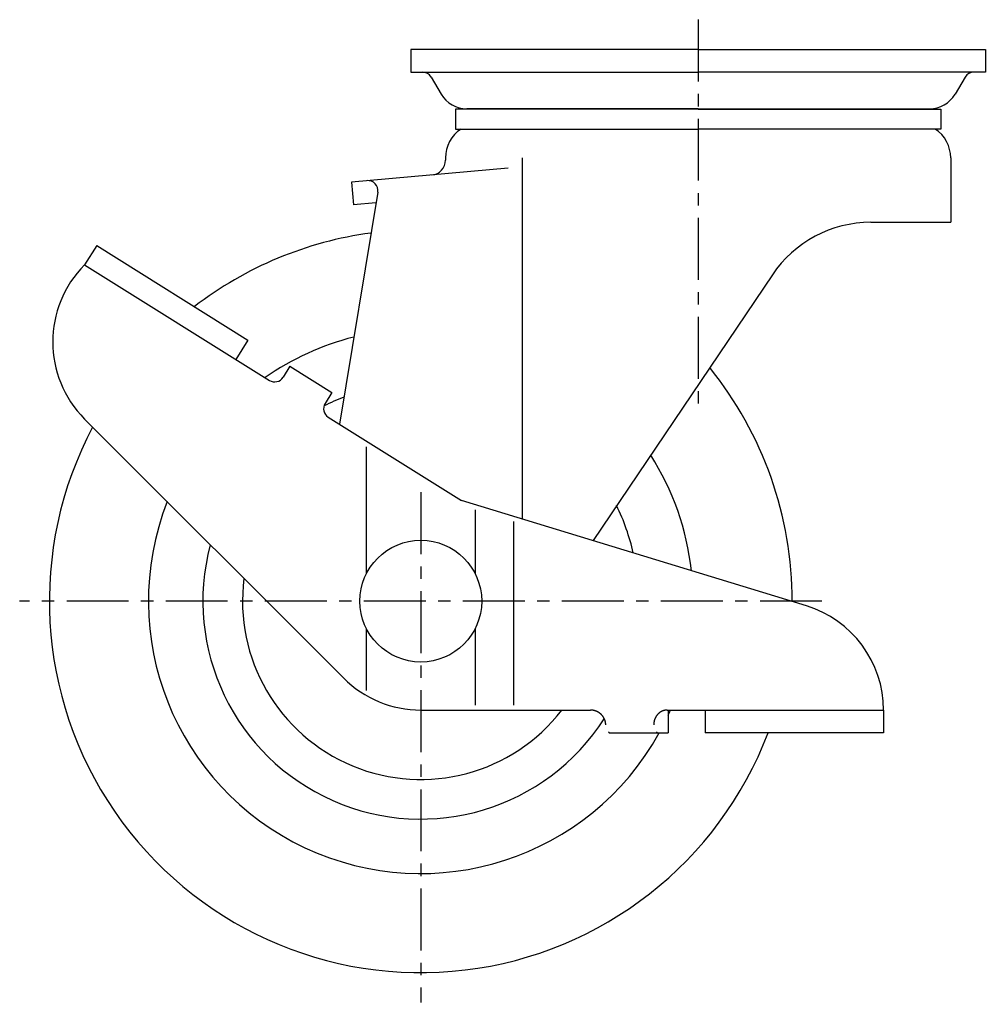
# Model space of a CAD drawing. Extents: x 3 to 224, y -11 to 243.
# Drawn here: x 126.7 to 224.2, y 33.9 to 133.1 of the extents above; entities that cross this region are included whole.
import ezdxf

# ---------------------------------------------------------------- set-up
doc = ezdxf.new("R2010")
doc.units = 0
doc.header["$LTSCALE"] = 5
doc.linetypes.add('CENTER', pattern=[2, 1.25, -0.25, 0.25, -0.25])
doc.layers.get('0').update_dxf_attribs({"linetype": 'CONTINUOUS'})
doc.layers.add('CENTER', color=1, linetype='CENTER')

msp = doc.modelspace()

# ---------------------------------------------------------------- linework, layer by layer
at = {"color": 7, "linetype": 'CONTINUOUS'}
for p, q in [((166.164696, 130.080479), (166.164696, 127.780479)), ((195.164696, 130.080479), (166.164696, 130.080479)), ((195.164696, 130.080479), (224.164696, 130.080479)), ((224.164696, 130.080479), (224.164696, 127.780479)), ((166.164696, 127.780479), (195.164696, 127.780479)), ((168.204817, 127.288237), (169.225063, 125.557208)), ((224.164696, 127.780479), (195.164696, 127.780479)), ((222.124574, 127.288237), (221.104328, 125.557208)), ((195.164696, 124.037784), (170.664696, 124.037784)), ((170.664696, 124.037784), (170.664696, 122.037784)), ((195.164696, 124.080479), (171.809564, 124.080479)), ((195.164696, 124.080479), (218.519827, 124.080479)), ((195.164696, 124.037784), (219.664696, 124.037784)), ((219.664696, 124.037784), (219.664696, 122.037784)), ((170.664696, 122.037784), (195.164696, 122.037784)), ((219.664696, 122.037784), (195.164696, 122.037784)), ((169.664696, 119.122479), (169.664696, 118.896976)), ((177.406317, 119.122479), (177.406317, 82.675401)), ((220.664696, 119.122479), (220.664696, 112.622479)), ((175.981109, 118.075094), (160.164696, 116.691337)), ((160.164696, 116.691337), (160.365154, 114.400089)), ((162.814311, 115.670548), (158.957247, 92.243419)), ((162.637879, 114.598927), (160.365154, 114.400089)), ((212.606812, 112.622479), (220.664696, 112.622479)), ((134.442384, 110.274116), (133.22357, 108.323605)), ((134.442384, 110.274116), (149.70725, 100.735569)), ((133.22357, 108.323605), (151.880628, 96.665381)), ((202.658361, 107.332794), (184.552971, 80.49045)), ((149.70725, 100.735569), (148.488436, 98.785058)), ((153.947491, 98.085973), (153.258596, 96.98351)), ((153.947491, 98.085973), (158.187731, 95.436376)), ((158.187731, 95.436376), (157.498836, 94.333914)), ((133.22357, 92.767256), (159.386521, 66.604305)), ((157.816965, 92.955946), (171.264032, 84.553286)), ((161.664696, 89.962028), (161.664696, 77.134297)), ((206.10337, 73.901832), (171.264032, 84.553286)), ((172.664696, 83.602215), (172.664696, 77.134297)), ((176.531392, 82.420047), (176.531392, 63.882479)), ((161.664696, 71.630662), (161.664696, 65.3562)), ((172.664696, 71.630662), (172.664696, 63.882479)), ((167.164696, 63.382479), (184.28774, 63.382479)), ((192.033707, 63.382479), (213.887281, 63.382479)), ((192.147182, 63.382479), (192.147182, 61.082479)), ((195.887281, 63.382479), (195.887281, 61.082479)), ((213.887281, 63.382479), (213.887281, 61.082479)), ((186.274199, 61.082479), (192.147182, 61.082479)), ((213.887281, 61.082479), (195.887281, 61.082479))]:
    msp.add_line(p, q, dxfattribs=at)
for points in [[(185.836, 61.8825, 0), (185.836, 61.9009, 0), (185.836, 61.9193, 0), (185.835, 61.9377, 0), (185.835, 61.9561, 0), (185.834, 61.9745, 0), (185.832, 61.9928, 0), (185.831, 62.0112, 0), (185.829, 62.0295, 0), (185.827, 62.0478, 0), (185.825, 62.0661, 0), (185.822, 62.0844, 0), (185.82, 62.1026, 0), (185.817, 62.1208, 0), (185.814, 62.1389, 0), (185.81, 62.157, 0), (185.807, 62.1751, 0), (185.803, 62.1931, 0), (185.799, 62.2111, 0), (185.795, 62.2291, 0), (185.79, 62.2469, 0), (185.785, 62.2648, 0), (185.78, 62.2825, 0), (185.775, 62.3003, 0), (185.77, 62.3179, 0), (185.764, 62.3355, 0), (185.758, 62.353, 0), (185.752, 62.3704, 0), (185.746, 62.3878, 0), (185.739, 62.4051, 0), (185.733, 62.4223, 0), (185.726, 62.4395, 0), (185.719, 62.4565, 0), (185.711, 62.4735, 0), (185.704, 62.4903, 0), (185.696, 62.5071, 0), (185.688, 62.5238, 0), (185.68, 62.5404, 0), (185.671, 62.5569, 0), (185.662, 62.5733, 0), (185.654, 62.5896, 0), (185.645, 62.6058, 0), (185.635, 62.6218, 0), (185.626, 62.6378, 0), (185.616, 62.6536, 0), (185.606, 62.6694, 0), (185.596, 62.685, 0), (185.586, 62.7005, 0), (185.575, 62.7158, 0), (185.565, 62.7311, 0), (185.554, 62.7462, 0), (185.543, 62.7612, 0), (185.532, 62.776, 0), (185.52, 62.7907, 0), (185.509, 62.8053, 0), (185.497, 62.8198, 0), (185.485, 62.8341, 0), (185.473, 62.8482, 0), (185.46, 62.8622, 0), (185.448, 62.8761, 0), (185.435, 62.8898, 0), (185.422, 62.9034, 0), (185.409, 62.9168, 0), (185.396, 62.93, 0), (185.383, 62.9431, 0), (185.369, 62.9561, 0), (185.356, 62.9688, 0), (185.342, 62.9815, 0), (185.328, 62.9939, 0), (185.314, 63.0062, 0), (185.299, 63.0183, 0), (185.285, 63.0302, 0), (185.27, 63.042, 0), (185.255, 63.0536, 0), (185.241, 63.065, 0), (185.225, 63.0762, 0), (185.21, 63.0873, 0), (185.195, 63.0982, 0), (185.179, 63.1089, 0), (185.164, 63.1194, 0), (185.148, 63.1297, 0), (185.132, 63.1398, 0), (185.116, 63.1498, 0), (185.1, 63.1595, 0), (185.084, 63.1691, 0), (185.068, 63.1784, 0), (185.051, 63.1876, 0), (185.035, 63.1966, 0), (185.018, 63.2054, 0), (185.001, 63.2139, 0), (184.984, 63.2223, 0), (184.967, 63.2305, 0), (184.95, 63.2385, 0), (184.933, 63.2462, 0), (184.915, 63.2538, 0), (184.898, 63.2612, 0), (184.88, 63.2683, 0), (184.863, 63.2752, 0), (184.845, 63.282, 0), (184.827, 63.2885, 0), (184.809, 63.2948, 0), (184.792, 63.3009, 0), (184.774, 63.3068, 0), (184.755, 63.3124, 0), (184.737, 63.3179, 0), (184.719, 63.3231, 0), (184.701, 63.3281, 0), (184.682, 63.3329, 0), (184.664, 63.3375, 0), (184.646, 63.3419, 0), (184.627, 63.346, 0), (184.608, 63.35, 0), (184.59, 63.3537, 0), (184.571, 63.3571, 0), (184.553, 63.3604, 0), (184.534, 63.3634, 0), (184.515, 63.3662, 0), (184.496, 63.3688, 0), (184.477, 63.3712, 0), (184.458, 63.3733, 0), (184.44, 63.3753, 0), (184.421, 63.3769, 0), (184.402, 63.3784, 0), (184.383, 63.3797, 0), (184.364, 63.3807, 0), (184.345, 63.3815, 0), (184.326, 63.382, 0), (184.307, 63.3824, 0), (184.288, 63.3825, 0)], [(192.034, 63.3825, 0), (192.017, 63.3824, 0), (192, 63.382, 0), (191.984, 63.3815, 0), (191.967, 63.3807, 0), (191.951, 63.3797, 0), (191.934, 63.3784, 0), (191.917, 63.3769, 0), (191.901, 63.3753, 0), (191.884, 63.3733, 0), (191.868, 63.3712, 0), (191.851, 63.3688, 0), (191.835, 63.3662, 0), (191.818, 63.3634, 0), (191.802, 63.3604, 0), (191.785, 63.3571, 0), (191.769, 63.3537, 0), (191.753, 63.35, 0), (191.737, 63.346, 0), (191.72, 63.3419, 0), (191.704, 63.3375, 0), (191.688, 63.3329, 0), (191.672, 63.3281, 0), (191.656, 63.3231, 0), (191.64, 63.3179, 0), (191.624, 63.3124, 0), (191.608, 63.3068, 0), (191.593, 63.3009, 0), (191.577, 63.2948, 0), (191.561, 63.2885, 0), (191.546, 63.282, 0), (191.53, 63.2752, 0), (191.515, 63.2683, 0), (191.499, 63.2611, 0), (191.484, 63.2538, 0), (191.469, 63.2462, 0), (191.454, 63.2385, 0), (191.439, 63.2305, 0), (191.424, 63.2223, 0), (191.409, 63.2139, 0), (191.394, 63.2054, 0), (191.38, 63.1966, 0), (191.365, 63.1876, 0), (191.351, 63.1784, 0), (191.337, 63.1691, 0), (191.322, 63.1595, 0), (191.308, 63.1498, 0), (191.294, 63.1398, 0), (191.28, 63.1297, 0), (191.267, 63.1194, 0), (191.253, 63.1089, 0), (191.239, 63.0982, 0), (191.226, 63.0873, 0), (191.213, 63.0762, 0), (191.199, 63.065, 0), (191.186, 63.0536, 0), (191.173, 63.042, 0), (191.161, 63.0302, 0), (191.148, 63.0183, 0), (191.135, 63.0062, 0), (191.123, 62.9939, 0), (191.111, 62.9815, 0), (191.099, 62.9688, 0), (191.087, 62.9561, 0), (191.075, 62.9431, 0), (191.063, 62.93, 0), (191.052, 62.9168, 0), (191.04, 62.9034, 0), (191.029, 62.8898, 0), (191.018, 62.8761, 0), (191.007, 62.8622, 0), (190.996, 62.8482, 0), (190.985, 62.8341, 0), (190.975, 62.8198, 0), (190.965, 62.8053, 0), (190.955, 62.7907, 0), (190.945, 62.776, 0), (190.935, 62.7612, 0), (190.925, 62.7462, 0), (190.916, 62.7311, 0), (190.906, 62.7158, 0), (190.897, 62.7005, 0), (190.888, 62.685, 0), (190.879, 62.6694, 0), (190.871, 62.6536, 0), (190.862, 62.6378, 0), (190.854, 62.6218, 0), (190.846, 62.6058, 0), (190.838, 62.5896, 0), (190.83, 62.5733, 0), (190.822, 62.5569, 0), (190.815, 62.5404, 0), (190.808, 62.5238, 0), (190.801, 62.5071, 0), (190.794, 62.4903, 0), (190.787, 62.4735, 0), (190.781, 62.4565, 0), (190.775, 62.4395, 0), (190.769, 62.4223, 0), (190.763, 62.4051, 0), (190.757, 62.3878, 0), (190.751, 62.3704, 0), (190.746, 62.353, 0), (190.741, 62.3355, 0), (190.736, 62.3179, 0), (190.731, 62.3003, 0), (190.727, 62.2825, 0), (190.722, 62.2648, 0), (190.718, 62.2469, 0), (190.714, 62.2291, 0), (190.711, 62.2111, 0), (190.707, 62.1931, 0), (190.704, 62.1751, 0), (190.701, 62.157, 0), (190.698, 62.1389, 0), (190.695, 62.1208, 0), (190.692, 62.1026, 0), (190.69, 62.0844, 0), (190.688, 62.0661, 0), (190.686, 62.0478, 0), (190.684, 62.0295, 0), (190.683, 62.0112, 0), (190.681, 61.9928, 0), (190.68, 61.9745, 0), (190.679, 61.9561, 0), (190.679, 61.9377, 0), (190.678, 61.9193, 0), (190.678, 61.9009, 0), (190.678, 61.8825, 0)], [(186.112, 61.1746, 0), (186.114, 61.1732, 0), (186.115, 61.1717, 0), (186.116, 61.1703, 0), (186.117, 61.1689, 0), (186.119, 61.1676, 0), (186.12, 61.1662, 0), (186.121, 61.1648, 0), (186.122, 61.1635, 0), (186.124, 61.1622, 0), (186.125, 61.1608, 0), (186.126, 61.1595, 0), (186.127, 61.1582, 0), (186.128, 61.1569, 0), (186.13, 61.1556, 0), (186.131, 61.1544, 0), (186.132, 61.1531, 0), (186.133, 61.1519, 0), (186.135, 61.1506, 0), (186.136, 61.1494, 0), (186.137, 61.1482, 0), (186.138, 61.147, 0), (186.14, 61.1458, 0), (186.141, 61.1446, 0), (186.142, 61.1434, 0), (186.143, 61.1423, 0), (186.145, 61.1411, 0), (186.146, 61.14, 0), (186.147, 61.1388, 0), (186.148, 61.1377, 0), (186.15, 61.1366, 0), (186.151, 61.1355, 0), (186.152, 61.1344, 0), (186.153, 61.1334, 0), (186.155, 61.1323, 0), (186.156, 61.1313, 0), (186.157, 61.1302, 0), (186.158, 61.1292, 0), (186.16, 61.1282, 0), (186.161, 61.1272, 0), (186.162, 61.1262, 0), (186.163, 61.1252, 0), (186.165, 61.1242, 0), (186.166, 61.1232, 0), (186.167, 61.1223, 0), (186.168, 61.1214, 0), (186.17, 61.1204, 0), (186.171, 61.1195, 0), (186.172, 61.1186, 0), (186.174, 61.1177, 0), (186.175, 61.1168, 0), (186.176, 61.116, 0), (186.177, 61.1151, 0), (186.179, 61.1142, 0), (186.18, 61.1134, 0), (186.181, 61.1126, 0), (186.182, 61.1118, 0), (186.184, 61.1109, 0), (186.185, 61.1102, 0), (186.186, 61.1094, 0), (186.187, 61.1086, 0), (186.189, 61.1078, 0), (186.19, 61.1071, 0), (186.191, 61.1063, 0), (186.192, 61.1056, 0), (186.194, 61.1049, 0), (186.195, 61.1042, 0), (186.196, 61.1035, 0), (186.198, 61.1028, 0), (186.199, 61.1022, 0), (186.2, 61.1015, 0), (186.201, 61.1008, 0), (186.203, 61.1002, 0), (186.204, 61.0996, 0), (186.205, 61.099, 0), (186.206, 61.0984, 0), (186.208, 61.0978, 0), (186.209, 61.0972, 0), (186.21, 61.0966, 0), (186.212, 61.0961, 0), (186.213, 61.0955, 0), (186.214, 61.095, 0), (186.215, 61.0944, 0), (186.217, 61.0939, 0), (186.218, 61.0934, 0), (186.219, 61.0929, 0), (186.22, 61.0925, 0), (186.222, 61.092, 0), (186.223, 61.0915, 0), (186.224, 61.0911, 0), (186.226, 61.0906, 0), (186.227, 61.0902, 0), (186.228, 61.0898, 0), (186.229, 61.0894, 0), (186.231, 61.089, 0), (186.232, 61.0886, 0), (186.233, 61.0883, 0), (186.235, 61.0879, 0), (186.236, 61.0876, 0), (186.237, 61.0872, 0), (186.238, 61.0869, 0), (186.24, 61.0866, 0), (186.241, 61.0863, 0), (186.242, 61.086, 0), (186.243, 61.0857, 0), (186.245, 61.0855, 0), (186.246, 61.0852, 0), (186.247, 61.085, 0), (186.249, 61.0847, 0), (186.25, 61.0845, 0), (186.251, 61.0843, 0), (186.252, 61.0841, 0), (186.254, 61.0839, 0), (186.255, 61.0838, 0), (186.256, 61.0836, 0), (186.258, 61.0834, 0), (186.259, 61.0833, 0), (186.26, 61.0832, 0), (186.261, 61.083, 0), (186.263, 61.0829, 0), (186.264, 61.0828, 0), (186.265, 61.0828, 0), (186.267, 61.0827, 0), (186.268, 61.0826, 0), (186.269, 61.0826, 0), (186.27, 61.0825, 0), (186.272, 61.0825, 0), (186.273, 61.0825, 0), (186.274, 61.0825, 0)], [(190.954, 61.1746, 0), (190.955, 61.1732, 0), (190.956, 61.1717, 0), (190.957, 61.1703, 0), (190.959, 61.1689, 0), (190.96, 61.1676, 0), (190.961, 61.1662, 0), (190.962, 61.1648, 0), (190.964, 61.1635, 0), (190.965, 61.1622, 0), (190.966, 61.1608, 0), (190.967, 61.1595, 0), (190.968, 61.1582, 0), (190.97, 61.1569, 0), (190.971, 61.1556, 0), (190.972, 61.1544, 0), (190.973, 61.1531, 0), (190.975, 61.1519, 0), (190.976, 61.1506, 0), (190.977, 61.1494, 0), (190.978, 61.1482, 0), (190.98, 61.147, 0), (190.981, 61.1458, 0), (190.982, 61.1446, 0), (190.983, 61.1434, 0), (190.985, 61.1423, 0), (190.986, 61.1411, 0), (190.987, 61.14, 0), (190.988, 61.1388, 0), (190.99, 61.1377, 0), (190.991, 61.1366, 0), (190.992, 61.1355, 0), (190.993, 61.1344, 0), (190.995, 61.1334, 0), (190.996, 61.1323, 0), (190.997, 61.1313, 0), (190.998, 61.1302, 0), (191, 61.1292, 0), (191.001, 61.1282, 0), (191.002, 61.1272, 0), (191.003, 61.1262, 0), (191.005, 61.1252, 0), (191.006, 61.1242, 0), (191.007, 61.1232, 0), (191.008, 61.1223, 0), (191.01, 61.1214, 0), (191.011, 61.1204, 0), (191.012, 61.1195, 0), (191.013, 61.1186, 0), (191.015, 61.1177, 0), (191.016, 61.1168, 0), (191.017, 61.116, 0), (191.019, 61.1151, 0), (191.02, 61.1142, 0), (191.021, 61.1134, 0), (191.022, 61.1126, 0), (191.024, 61.1118, 0), (191.025, 61.1109, 0), (191.026, 61.1102, 0), (191.027, 61.1094, 0), (191.029, 61.1086, 0), (191.03, 61.1078, 0), (191.031, 61.1071, 0), (191.032, 61.1063, 0), (191.034, 61.1056, 0), (191.035, 61.1049, 0), (191.036, 61.1042, 0), (191.038, 61.1035, 0), (191.039, 61.1028, 0), (191.04, 61.1022, 0), (191.041, 61.1015, 0), (191.043, 61.1008, 0), (191.044, 61.1002, 0), (191.045, 61.0996, 0), (191.046, 61.099, 0), (191.048, 61.0984, 0), (191.049, 61.0978, 0), (191.05, 61.0972, 0), (191.052, 61.0966, 0), (191.053, 61.0961, 0), (191.054, 61.0955, 0), (191.055, 61.095, 0), (191.057, 61.0944, 0), (191.058, 61.0939, 0), (191.059, 61.0934, 0), (191.06, 61.0929, 0), (191.062, 61.0925, 0), (191.063, 61.092, 0), (191.064, 61.0915, 0), (191.066, 61.0911, 0), (191.067, 61.0906, 0), (191.068, 61.0902, 0), (191.069, 61.0898, 0), (191.071, 61.0894, 0), (191.072, 61.089, 0), (191.073, 61.0886, 0), (191.074, 61.0883, 0), (191.076, 61.0879, 0), (191.077, 61.0876, 0), (191.078, 61.0872, 0), (191.08, 61.0869, 0), (191.081, 61.0866, 0), (191.082, 61.0863, 0), (191.083, 61.086, 0), (191.085, 61.0857, 0), (191.086, 61.0855, 0), (191.087, 61.0852, 0), (191.089, 61.085, 0), (191.09, 61.0847, 0), (191.091, 61.0845, 0), (191.092, 61.0843, 0), (191.094, 61.0841, 0), (191.095, 61.0839, 0), (191.096, 61.0838, 0), (191.097, 61.0836, 0), (191.099, 61.0834, 0), (191.1, 61.0833, 0), (191.101, 61.0832, 0), (191.103, 61.083, 0), (191.104, 61.0829, 0), (191.105, 61.0828, 0), (191.106, 61.0828, 0), (191.108, 61.0827, 0), (191.109, 61.0826, 0), (191.11, 61.0826, 0), (191.112, 61.0825, 0), (191.113, 61.0825, 0), (191.114, 61.0825, 0), (191.115, 61.0825, 0)]]:
    msp.add_polyline3d(points, dxfattribs=at)
msp.add_circle((167.164696, 74.382479), 6.15, dxfattribs=at)
for centre, radius, start, end in [((167.343317, 126.780479), 1, 30.514552, 90), ((222.986074, 126.780479), 1, 90, 149.485448), ((171.809564, 127.080479), 3, 210.514552, 270), ((218.519827, 127.080479), 3, 270, 329.485448), ((177.664696, 124.300479), 2.778, 184.542219, 185.426157), ((177.664696, 124.300479), 2.778, 354.573843, 355.457781), ((212.664696, 124.300479), 2.778, 184.542219, 185.426157), ((212.664696, 124.300479), 2.778, 354.573843, 355.457781), ((173.164696, 119.122479), 3.5, 123.597627, 180), ((217.164696, 119.122479), 3.5, 360, 56.402373), ((168.164696, 118.896976), 1.5, 275, 0), ((161.827595, 115.833002), 1, 350.650645, 95), ((212.606812, 100.622479), 12, 90, 146), ((167.164696, 74.382479), 37.5, 97.708269, 127.557287), ((141.001745, 100.54543), 11, 135, 225), ((167.164696, 74.382479), 27.5, 104.228823, 124.881017), ((167.164696, 74.382479), 37.5, 359.937671, 38.942376), ((152.410547, 97.513429), 1, 238, 328), ((158.346884, 93.803994), 1, 148, 238), ((167.164696, 74.382479), 22, 110.650645, 116.38164), ((167.164696, 74.382479), 37.5, 152.057624, 339.226983), ((167.164696, 74.382479), 27.5, 6.407614, 32.421822), ((167.164696, 74.382479), 27.5, 158.578178, 331.076831), ((167.164696, 74.382479), 22, 12.774474, 26), ((167.164696, 74.382479), 22, 165, 327.36245), ((167.164696, 74.382479), 18, 172.669887, 322.330113), ((202.887281, 63.382479), 11, 0, 73), ((167.164696, 74.382479), 11, 225, 270), ((167.164696, 74.382479), 27.5, 335.29258, 336.421822)]:
    msp.add_arc(centre, radius, start, end, dxfattribs=at)
at = {"layer": 'CENTER', "color": 1, "linetype": 'CENTER'}
for p, q in [((195.164696, 133.080479), (195.164696, 93.222978)), ((167.164696, 85.382479), (167.164696, 33.882479)), ((207.664696, 74.382479), (126.664696, 74.382479))]:
    msp.add_line(p, q, dxfattribs=at)

doc.saveas('drawing.dxf')
